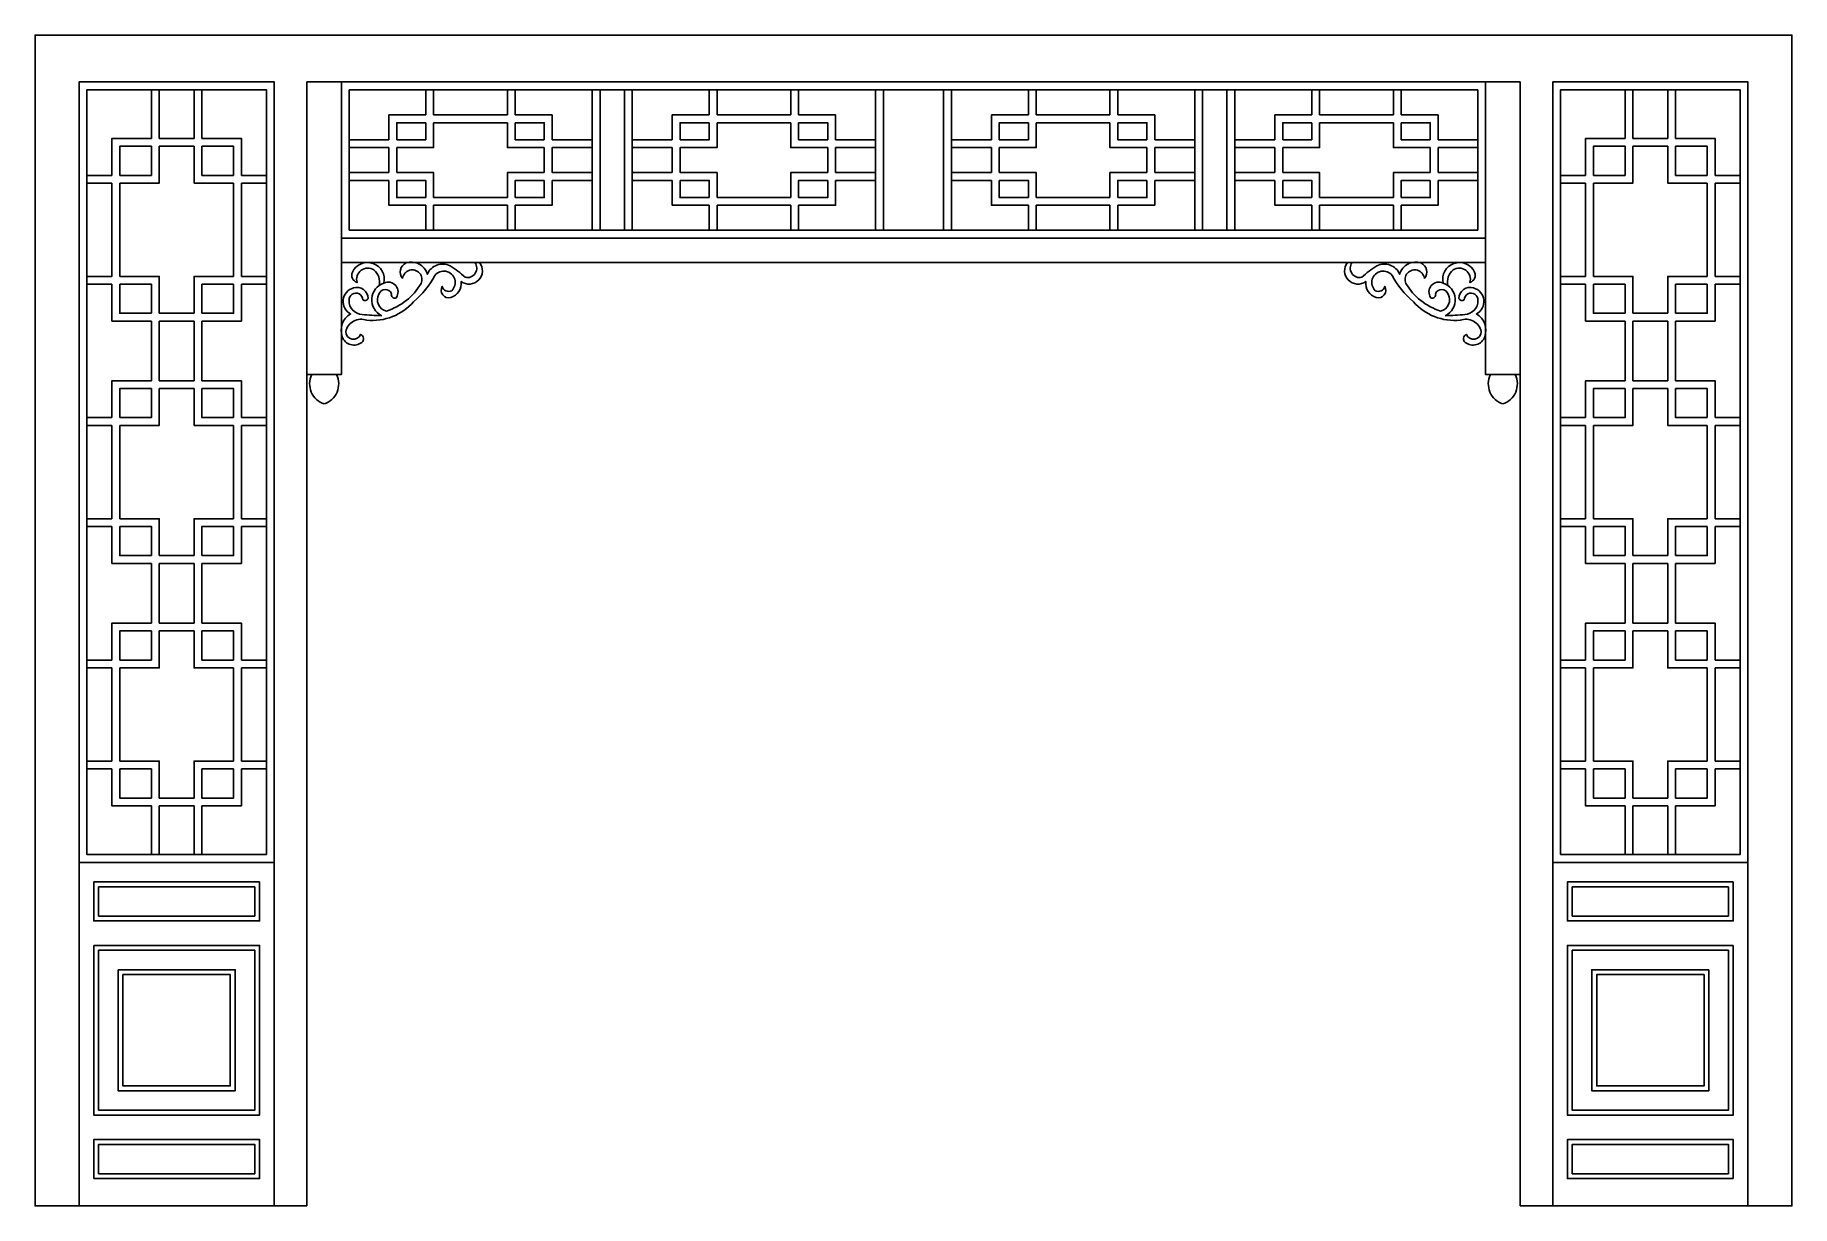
# Model space of a CAD drawing. Header units: metres. Extents: x 195 to 3795, y 8030 to 10430.
import ezdxf

# ---------------------------------------------------------------- set-up
doc = ezdxf.new("R2010")
doc.units = ezdxf.units.M
for name, color, linetype in [('3', 3, 'Continuous'), ('4', 4, 'Continuous'), ('6', 7, 'Continuous'), ('7', 7, 'Continuous')]:
    doc.layers.add(name, color=color, linetype=linetype)

msp = doc.modelspace()

# ---------------------------------------------------------------- linework, layer by layer
at = {"layer": '3'}
for p, q in [((3705, 8734), (3705, 10334)), ((838.79, 10318), (1995, 10318)), ((838.79, 10030), (838.79, 10318)), ((1352.57, 10318), (1352.57, 10030)), ((1402.57, 10030), (1402.57, 10318)), ((3151.21, 10318), (1995, 10318)), ((2587.43, 10030), (2587.43, 10318)), ((2637.43, 10318), (2637.43, 10030)), ((3151.21, 10030), (3151.21, 10318)), ((1995, 10030), (838.79, 10030)), ((1995, 10030), (3151.21, 10030))]:
    msp.add_line(p, q, dxfattribs=at)
for points in [[(669, 8750), (669, 10318), (301, 10318), (301, 8750)], [(3321, 8750), (3321, 10318), (3689, 10318), (3689, 8750)], [(325, 8684), (645, 8684), (645, 8624), (325, 8624)], [(3665, 8684), (3345, 8684), (3345, 8624), (3665, 8624)], [(325, 8554), (645, 8554), (645, 8226), (325, 8226)], [(3665, 8554), (3345, 8554), (3345, 8226), (3665, 8226)], [(365, 8514), (605, 8514), (605, 8266), (365, 8266)], [(3625, 8514), (3385, 8514), (3385, 8266), (3625, 8266)], [(325, 8096), (645, 8096), (645, 8156), (325, 8156)], [(3665, 8096), (3345, 8096), (3345, 8156), (3665, 8156)]]:
    msp.add_lwpolyline(points, close=True, dxfattribs=at)
for points in [[(433.36, 10218.24), (433.36, 10318)], [(449.36, 10218.24), (449.36, 10318)], [(520.65, 10218.24), (520.65, 10318)], [(536.65, 10218.24), (536.65, 10318)], [(995.62, 10318), (995.62, 10266.45)], [(1011.62, 10318), (1011.62, 10266.45)], [(1162.74, 10318), (1162.74, 10266.45)], [(1178.74, 10318), (1178.74, 10266.45)], [(1336.57, 10318), (1336.57, 10030)], [(1418.57, 10030), (1418.57, 10318)], [(1576.39, 10318), (1576.39, 10266.45)], [(1592.39, 10318), (1592.39, 10266.45)], [(1743.52, 10318), (1743.52, 10266.45)], [(1759.52, 10318), (1759.52, 10266.45)], [(1917.34, 10318), (1917.34, 10030)], [(1933.34, 10318), (1933.34, 10030)], [(2056.66, 10318), (2056.66, 10030)], [(2072.66, 10318), (2072.66, 10030)], [(2230.48, 10318), (2230.48, 10266.45)], [(2246.48, 10318), (2246.48, 10266.45)], [(2397.61, 10318), (2397.61, 10266.45)], [(2413.61, 10318), (2413.61, 10266.45)], [(2571.43, 10030), (2571.43, 10318)], [(2653.43, 10318), (2653.43, 10030)], [(2811.26, 10318), (2811.26, 10266.45)], [(2827.26, 10318), (2827.26, 10266.45)], [(2978.38, 10318), (2978.38, 10266.45)], [(2994.38, 10318), (2994.38, 10266.45)], [(3453.35, 10218.24), (3453.35, 10318)], [(3469.35, 10218.24), (3469.35, 10318)], [(3540.64, 10218.24), (3540.64, 10318)], [(3556.64, 10218.24), (3556.64, 10318)], [(919.91, 10215.41), (919.91, 10266.45), (995.62, 10266.45)], [(1011.62, 10266.45), (1162.74, 10266.45)], [(1178.74, 10266.45), (1254.44, 10266.45), (1254.44, 10215.41)], [(1576.39, 10266.45), (1500.69, 10266.45), (1500.69, 10215.41)], [(1743.52, 10266.45), (1592.39, 10266.45)], [(1835.22, 10215.41), (1835.22, 10266.45), (1759.52, 10266.45)], [(2154.78, 10215.41), (2154.78, 10266.45), (2230.48, 10266.45)], [(2246.48, 10266.45), (2397.61, 10266.45)], [(2413.61, 10266.45), (2489.31, 10266.45), (2489.31, 10215.41)], [(2811.26, 10266.45), (2735.56, 10266.45), (2735.56, 10215.41)], [(2978.38, 10266.45), (2827.26, 10266.45)], [(3070.09, 10215.41), (3070.09, 10266.45), (2994.38, 10266.45)], [(1011.62, 10250.45), (1011.62, 10199.41), (935.91, 10199.41)], [(995.62, 10250.45), (995.62, 10215.41), (935.91, 10215.41)], [(935.91, 10215.41), (935.91, 10250.45), (995.62, 10250.45)], [(1011.62, 10250.45), (1162.74, 10250.45)], [(1162.74, 10250.45), (1162.74, 10199.41), (1238.44, 10199.41)], [(1178.74, 10250.45), (1178.74, 10215.41), (1238.44, 10215.41)], [(1178.74, 10250.45), (1238.44, 10250.45), (1238.44, 10215.41)], [(1592.39, 10250.45), (1592.39, 10199.41), (1516.69, 10199.41)], [(1576.39, 10250.45), (1516.69, 10250.45), (1516.69, 10215.41)], [(1576.39, 10250.45), (1576.39, 10215.41), (1516.69, 10215.41)], [(1743.52, 10250.45), (1592.39, 10250.45)], [(1743.52, 10250.45), (1743.52, 10199.41), (1819.22, 10199.41)], [(1819.22, 10215.41), (1819.22, 10250.45), (1759.52, 10250.45)], [(1759.52, 10250.45), (1759.52, 10215.41), (1819.22, 10215.41)], [(2246.48, 10250.45), (2246.48, 10199.41), (2170.78, 10199.41)], [(2230.48, 10250.45), (2230.48, 10215.41), (2170.78, 10215.41)], [(2170.78, 10215.41), (2170.78, 10250.45), (2230.48, 10250.45)], [(2246.48, 10250.45), (2397.61, 10250.45)], [(2397.61, 10250.45), (2397.61, 10199.41), (2473.31, 10199.41)], [(2413.61, 10250.45), (2413.61, 10215.41), (2473.31, 10215.41)], [(2413.61, 10250.45), (2473.31, 10250.45), (2473.31, 10215.41)], [(2827.26, 10250.45), (2827.26, 10199.41), (2751.56, 10199.41)], [(2811.26, 10250.45), (2751.56, 10250.45), (2751.56, 10215.41)], [(2811.26, 10250.45), (2811.26, 10215.41), (2751.56, 10215.41)], [(2978.38, 10250.45), (2827.26, 10250.45)], [(2978.38, 10250.45), (2978.38, 10199.41), (3054.09, 10199.41)], [(3054.09, 10215.41), (3054.09, 10250.45), (2994.38, 10250.45)], [(2994.38, 10250.45), (2994.38, 10215.41), (3054.09, 10215.41)], [(352.31, 10142.54), (352.31, 10218.24), (433.36, 10218.24)], [(368.31, 10126.54), (449.36, 10126.54), (449.36, 10202.24)], [(368.31, 10142.54), (368.31, 10202.24), (433.36, 10202.24)], [(368.31, 10142.54), (433.36, 10142.54), (433.36, 10202.24)], [(449.36, 10218.24), (520.65, 10218.24)], [(449.36, 10202.24), (520.65, 10202.24)], [(601.69, 10126.54), (520.65, 10126.54), (520.65, 10202.24)], [(536.65, 10218.24), (617.69, 10218.24), (617.69, 10142.54)], [(601.69, 10142.54), (536.65, 10142.54), (536.65, 10202.24)], [(536.65, 10202.24), (601.69, 10202.24), (601.69, 10142.54)], [(919.91, 10215.41), (838.79, 10215.41)], [(919.91, 10199.41), (838.79, 10199.41)], [(919.91, 10148.12), (919.91, 10199.41)], [(935.91, 10148.12), (935.91, 10199.41)], [(1238.44, 10199.41), (1238.44, 10148.12)], [(1254.44, 10215.41), (1336.57, 10215.41)], [(1254.44, 10199.41), (1254.44, 10148.12)], [(1254.44, 10199.41), (1336.57, 10199.41)], [(1500.69, 10215.41), (1418.57, 10215.41)], [(1500.69, 10199.41), (1418.57, 10199.41)], [(1500.69, 10199.41), (1500.69, 10148.12)], [(1516.69, 10199.41), (1516.69, 10148.12)], [(1819.22, 10148.12), (1819.22, 10199.41)], [(1835.22, 10215.41), (1917.34, 10215.41)], [(1835.22, 10148.12), (1835.22, 10199.41)], [(1835.22, 10199.41), (1917.34, 10199.41)], [(2154.78, 10215.41), (2072.66, 10215.41)], [(2154.78, 10199.41), (2072.66, 10199.41)], [(2154.78, 10148.12), (2154.78, 10199.41)], [(2170.78, 10148.12), (2170.78, 10199.41)], [(2473.31, 10199.41), (2473.31, 10148.12)], [(2489.31, 10215.41), (2571.43, 10215.41)], [(2489.31, 10199.41), (2571.43, 10199.41)], [(2489.31, 10199.41), (2489.31, 10148.12)], [(2735.56, 10215.41), (2653.43, 10215.41)], [(2735.56, 10199.41), (2653.43, 10199.41)], [(2735.56, 10199.41), (2735.56, 10148.12)], [(2751.56, 10199.41), (2751.56, 10148.12)], [(3054.09, 10148.12), (3054.09, 10199.41)], [(3070.09, 10215.41), (3151.21, 10215.41)], [(3070.09, 10199.41), (3151.21, 10199.41)], [(3070.09, 10148.12), (3070.09, 10199.41)], [(3453.35, 10218.24), (3372.31, 10218.24), (3372.31, 10142.54)], [(3388.31, 10126.54), (3469.35, 10126.54), (3469.35, 10202.24)], [(3453.35, 10202.24), (3388.31, 10202.24), (3388.31, 10142.54)], [(3388.31, 10142.54), (3453.35, 10142.54), (3453.35, 10202.24)], [(3540.64, 10218.24), (3469.35, 10218.24)], [(3540.64, 10202.24), (3469.35, 10202.24)], [(3621.69, 10126.54), (3540.64, 10126.54), (3540.64, 10202.24)], [(3637.69, 10142.54), (3637.69, 10218.24), (3556.64, 10218.24)], [(3621.69, 10142.54), (3556.64, 10142.54), (3556.64, 10202.24)], [(3621.69, 10142.54), (3621.69, 10202.24), (3556.64, 10202.24)], [(301, 10142.54), (352.31, 10142.54)], [(301, 10126.54), (352.31, 10126.54)], [(352.31, 9935.41), (352.31, 10126.54)], [(368.31, 9935.41), (368.31, 10126.54)], [(601.69, 10126.54), (601.69, 9935.41)], [(669, 10142.54), (617.69, 10142.54)], [(617.69, 10126.54), (617.69, 9935.41)], [(669, 10126.54), (617.69, 10126.54)], [(919.91, 10148.12), (838.79, 10148.12)], [(919.91, 10132.12), (838.79, 10132.12)], [(995.62, 10081.08), (919.91, 10081.08), (919.91, 10132.12)], [(1011.62, 10097.08), (1011.62, 10148.12), (935.91, 10148.12)], [(995.62, 10097.08), (935.91, 10097.08), (935.91, 10132.12)], [(995.62, 10097.08), (995.62, 10132.12), (935.91, 10132.12)], [(1162.74, 10097.08), (1162.74, 10148.12), (1238.44, 10148.12)], [(1254.44, 10132.12), (1254.44, 10081.08), (1178.74, 10081.08)], [(1238.44, 10132.12), (1238.44, 10097.08), (1178.74, 10097.08)], [(1178.74, 10097.08), (1178.74, 10132.12), (1238.44, 10132.12)], [(1254.44, 10148.12), (1336.57, 10148.12)], [(1254.44, 10132.12), (1336.57, 10132.12)], [(1500.69, 10148.12), (1418.57, 10148.12)], [(1500.69, 10132.12), (1418.57, 10132.12)], [(1500.69, 10132.12), (1500.69, 10081.08), (1576.39, 10081.08)], [(1592.39, 10097.08), (1592.39, 10148.12), (1516.69, 10148.12)], [(1576.39, 10097.08), (1576.39, 10132.12), (1516.69, 10132.12)], [(1516.69, 10132.12), (1516.69, 10097.08), (1576.39, 10097.08)], [(1743.52, 10097.08), (1743.52, 10148.12), (1819.22, 10148.12)], [(1759.52, 10097.08), (1759.52, 10132.12), (1819.22, 10132.12)], [(1759.52, 10097.08), (1819.22, 10097.08), (1819.22, 10132.12)], [(1759.52, 10081.08), (1835.22, 10081.08), (1835.22, 10132.12)], [(1835.22, 10148.12), (1917.34, 10148.12)], [(1835.22, 10132.12), (1917.34, 10132.12)], [(2154.78, 10148.12), (2072.66, 10148.12)], [(2154.78, 10132.12), (2072.66, 10132.12)], [(2230.48, 10081.08), (2154.78, 10081.08), (2154.78, 10132.12)], [(2246.48, 10097.08), (2246.48, 10148.12), (2170.78, 10148.12)], [(2230.48, 10097.08), (2170.78, 10097.08), (2170.78, 10132.12)], [(2230.48, 10097.08), (2230.48, 10132.12), (2170.78, 10132.12)], [(2397.61, 10097.08), (2397.61, 10148.12), (2473.31, 10148.12)], [(2489.31, 10132.12), (2489.31, 10081.08), (2413.61, 10081.08)], [(2473.31, 10132.12), (2473.31, 10097.08), (2413.61, 10097.08)], [(2413.61, 10097.08), (2413.61, 10132.12), (2473.31, 10132.12)], [(2489.31, 10148.12), (2571.43, 10148.12)], [(2489.31, 10132.12), (2571.43, 10132.12)], [(2735.56, 10148.12), (2653.43, 10148.12)], [(2735.56, 10132.12), (2653.43, 10132.12)], [(2735.56, 10132.12), (2735.56, 10081.08), (2811.26, 10081.08)], [(2827.26, 10097.08), (2827.26, 10148.12), (2751.56, 10148.12)], [(2811.26, 10097.08), (2811.26, 10132.12), (2751.56, 10132.12)], [(2751.56, 10132.12), (2751.56, 10097.08), (2811.26, 10097.08)], [(2978.38, 10097.08), (2978.38, 10148.12), (3054.09, 10148.12)], [(2994.38, 10097.08), (2994.38, 10132.12), (3054.09, 10132.12)], [(2994.38, 10097.08), (3054.09, 10097.08), (3054.09, 10132.12)], [(2994.38, 10081.08), (3070.09, 10081.08), (3070.09, 10132.12)], [(3070.09, 10148.12), (3151.21, 10148.12)], [(3070.09, 10132.12), (3151.21, 10132.12)], [(3321, 10142.54), (3372.31, 10142.54)], [(3321, 10126.54), (3372.31, 10126.54)], [(3372.31, 10126.54), (3372.31, 9935.41)], [(3388.31, 10126.54), (3388.31, 9935.41)], [(3621.69, 9935.41), (3621.69, 10126.54)], [(3689, 10142.54), (3637.69, 10142.54)], [(3689, 10126.54), (3637.69, 10126.54)], [(3637.69, 9935.41), (3637.69, 10126.54)], [(995.62, 10030), (995.62, 10081.08)], [(1162.74, 10097.08), (1011.62, 10097.08)], [(1011.62, 10030), (1011.62, 10081.08)], [(1162.74, 10081.08), (1011.62, 10081.08)], [(1162.74, 10030), (1162.74, 10081.08)], [(1178.74, 10030), (1178.74, 10081.08)], [(1576.39, 10030), (1576.39, 10081.08)], [(1592.39, 10097.08), (1743.52, 10097.08)], [(1592.39, 10081.08), (1743.52, 10081.08)], [(1592.39, 10030), (1592.39, 10081.08)], [(1743.52, 10030), (1743.52, 10081.08)], [(1759.52, 10030), (1759.52, 10081.08)], [(2230.48, 10030), (2230.48, 10081.08)], [(2397.61, 10097.08), (2246.48, 10097.08)], [(2397.61, 10081.08), (2246.48, 10081.08)], [(2246.48, 10030), (2246.48, 10081.08)], [(2397.61, 10030), (2397.61, 10081.08)], [(2413.61, 10030), (2413.61, 10081.08)], [(2811.26, 10030), (2811.26, 10081.08)], [(2827.26, 10097.08), (2978.38, 10097.08)], [(2827.26, 10081.08), (2978.38, 10081.08)], [(2827.26, 10030), (2827.26, 10081.08)], [(2978.38, 10030), (2978.38, 10081.08)], [(2994.38, 10030), (2994.38, 10081.08)], [(301, 9935.41), (352.31, 9935.41)], [(301, 9919.41), (352.31, 9919.41)], [(433.36, 9843.71), (352.31, 9843.71), (352.31, 9919.41)], [(368.31, 9935.41), (449.36, 9935.41), (449.36, 9859.71)], [(433.36, 9859.71), (368.31, 9859.71), (368.31, 9919.41)], [(368.31, 9919.41), (433.36, 9919.41), (433.36, 9859.71)], [(601.69, 9935.41), (520.65, 9935.41), (520.65, 9859.71)], [(601.69, 9919.41), (536.65, 9919.41), (536.65, 9859.71)], [(601.69, 9919.41), (601.69, 9859.71), (536.65, 9859.71)], [(617.69, 9919.41), (617.69, 9843.71), (536.65, 9843.71)], [(669, 9935.41), (617.69, 9935.41)], [(669, 9919.41), (617.69, 9919.41)], [(3321, 9935.41), (3372.31, 9935.41)], [(3321, 9919.41), (3372.31, 9919.41)], [(3372.31, 9919.41), (3372.31, 9843.71), (3453.35, 9843.71)], [(3388.31, 9935.41), (3469.35, 9935.41), (3469.35, 9859.71)], [(3388.31, 9919.41), (3388.31, 9859.71), (3453.35, 9859.71)], [(3388.31, 9919.41), (3453.35, 9919.41), (3453.35, 9859.71)], [(3621.69, 9935.41), (3540.64, 9935.41), (3540.64, 9859.71)], [(3556.64, 9843.71), (3637.69, 9843.71), (3637.69, 9919.41)], [(3621.69, 9919.41), (3556.64, 9919.41), (3556.64, 9859.71)], [(3556.64, 9859.71), (3621.69, 9859.71), (3621.69, 9919.41)], [(3689, 9935.41), (3637.69, 9935.41)], [(3689, 9919.41), (3637.69, 9919.41)], [(433.36, 9843.71), (433.36, 9721.52)], [(520.65, 9859.71), (449.36, 9859.71)], [(449.36, 9843.71), (449.36, 9721.52)], [(520.65, 9843.71), (449.36, 9843.71)], [(520.65, 9843.71), (520.65, 9721.52)], [(536.65, 9843.71), (536.65, 9721.52)], [(3453.35, 9843.71), (3453.35, 9721.52)], [(3469.35, 9859.71), (3540.64, 9859.71)], [(3469.35, 9843.71), (3540.64, 9843.71)], [(3469.35, 9843.71), (3469.35, 9721.52)], [(3540.64, 9843.71), (3540.64, 9721.52)], [(3556.64, 9843.71), (3556.64, 9721.52)], [(352.31, 9645.82), (352.31, 9721.52), (433.36, 9721.52)], [(449.36, 9721.52), (520.65, 9721.52)], [(536.65, 9721.52), (617.69, 9721.52), (617.69, 9645.82)], [(3453.35, 9721.52), (3372.31, 9721.52), (3372.31, 9645.82)], [(3540.64, 9721.52), (3469.35, 9721.52)], [(3637.69, 9645.82), (3637.69, 9721.52), (3556.64, 9721.52)], [(368.31, 9645.82), (433.36, 9645.82), (433.36, 9705.52)], [(368.31, 9645.82), (368.31, 9705.52), (433.36, 9705.52)], [(368.31, 9629.82), (449.36, 9629.82), (449.36, 9705.52)], [(449.36, 9705.52), (520.65, 9705.52)], [(601.69, 9629.82), (520.65, 9629.82), (520.65, 9705.52)], [(536.65, 9705.52), (601.69, 9705.52), (601.69, 9645.82)], [(601.69, 9645.82), (536.65, 9645.82), (536.65, 9705.52)], [(3388.31, 9645.82), (3453.35, 9645.82), (3453.35, 9705.52)], [(3453.35, 9705.52), (3388.31, 9705.52), (3388.31, 9645.82)], [(3388.31, 9629.82), (3469.35, 9629.82), (3469.35, 9705.52)], [(3540.64, 9705.52), (3469.35, 9705.52)], [(3621.69, 9629.82), (3540.64, 9629.82), (3540.64, 9705.52)], [(3621.69, 9645.82), (3621.69, 9705.52), (3556.64, 9705.52)], [(3621.69, 9645.82), (3556.64, 9645.82), (3556.64, 9705.52)], [(301, 9645.82), (352.31, 9645.82)], [(301, 9629.82), (352.31, 9629.82)], [(352.31, 9438.7), (352.31, 9629.82)], [(368.31, 9438.7), (368.31, 9629.82)], [(601.69, 9629.82), (601.69, 9438.7)], [(669, 9645.82), (617.69, 9645.82)], [(617.69, 9629.82), (617.69, 9438.7)], [(669, 9629.82), (617.69, 9629.82)], [(3321, 9645.82), (3372.31, 9645.82)], [(3321, 9629.82), (3372.31, 9629.82)], [(3372.31, 9629.82), (3372.31, 9438.7)], [(3388.31, 9629.82), (3388.31, 9438.7)], [(3621.69, 9438.7), (3621.69, 9629.82)], [(3689, 9645.82), (3637.69, 9645.82)], [(3637.69, 9438.7), (3637.69, 9629.82)], [(3689, 9629.82), (3637.69, 9629.82)], [(301, 9438.7), (352.31, 9438.7)], [(368.31, 9438.7), (449.36, 9438.7), (449.36, 9363)], [(601.69, 9438.7), (520.65, 9438.7), (520.65, 9363)], [(669, 9438.7), (617.69, 9438.7)], [(3321, 9438.7), (3372.31, 9438.7)], [(3388.31, 9438.7), (3469.35, 9438.7), (3469.35, 9363)], [(3621.69, 9438.7), (3540.64, 9438.7), (3540.64, 9363)], [(3689, 9438.7), (3637.69, 9438.7)], [(301, 9422.7), (352.31, 9422.7)], [(433.36, 9347), (352.31, 9347), (352.31, 9422.7)], [(368.31, 9422.7), (433.36, 9422.7), (433.36, 9363)], [(433.36, 9363), (368.31, 9363), (368.31, 9422.7)], [(617.69, 9422.7), (617.69, 9347), (536.65, 9347)], [(601.69, 9422.7), (601.69, 9363), (536.65, 9363)], [(601.69, 9422.7), (536.65, 9422.7), (536.65, 9363)], [(669, 9422.7), (617.69, 9422.7)], [(3321, 9422.7), (3372.31, 9422.7)], [(3372.31, 9422.7), (3372.31, 9347), (3453.35, 9347)], [(3388.31, 9422.7), (3453.35, 9422.7), (3453.35, 9363)], [(3388.31, 9422.7), (3388.31, 9363), (3453.35, 9363)], [(3556.64, 9363), (3621.69, 9363), (3621.69, 9422.7)], [(3621.69, 9422.7), (3556.64, 9422.7), (3556.64, 9363)], [(3556.64, 9347), (3637.69, 9347), (3637.69, 9422.7)], [(3689, 9422.7), (3637.69, 9422.7)], [(520.65, 9363), (449.36, 9363)], [(3469.35, 9363), (3540.64, 9363)], [(433.36, 9347), (433.36, 9289.87)], [(449.36, 9347), (449.36, 9289.87)], [(520.65, 9347), (449.36, 9347)], [(520.65, 9347), (520.65, 9289.87)], [(536.65, 9347), (536.65, 9289.87)], [(3453.35, 9347), (3453.35, 9289.87)], [(3469.35, 9347), (3540.64, 9347)], [(3469.35, 9347), (3469.35, 9289.87)], [(3540.64, 9347), (3540.64, 9289.87)], [(3556.64, 9347), (3556.64, 9289.87)], [(433.36, 9224.54), (433.36, 9294.31)], [(449.36, 9224.54), (449.36, 9294.31)], [(520.65, 9224.54), (520.65, 9294.31)], [(536.65, 9224.54), (536.65, 9294.31)], [(3453.35, 9224.54), (3453.35, 9294.31)], [(3469.35, 9224.54), (3469.35, 9294.31)], [(3540.64, 9224.54), (3540.64, 9294.31)], [(3556.64, 9224.54), (3556.64, 9294.31)], [(352.31, 9148.84), (352.31, 9224.54), (433.36, 9224.54)], [(449.36, 9224.54), (520.65, 9224.54)], [(536.65, 9224.54), (617.69, 9224.54), (617.69, 9148.84)], [(3453.35, 9224.54), (3372.31, 9224.54), (3372.31, 9148.84)], [(3540.64, 9224.54), (3469.35, 9224.54)], [(3637.69, 9148.84), (3637.69, 9224.54), (3556.64, 9224.54)], [(368.31, 9148.84), (433.36, 9148.84), (433.36, 9208.54)], [(368.31, 9148.84), (368.31, 9208.54), (433.36, 9208.54)], [(368.31, 9132.84), (449.36, 9132.84), (449.36, 9208.54)], [(449.36, 9208.54), (520.65, 9208.54)], [(601.69, 9132.84), (520.65, 9132.84), (520.65, 9208.54)], [(536.65, 9208.54), (601.69, 9208.54), (601.69, 9148.84)], [(601.69, 9148.84), (536.65, 9148.84), (536.65, 9208.54)], [(3388.31, 9148.84), (3453.35, 9148.84), (3453.35, 9208.54)], [(3453.35, 9208.54), (3388.31, 9208.54), (3388.31, 9148.84)], [(3388.31, 9132.84), (3469.35, 9132.84), (3469.35, 9208.54)], [(3540.64, 9208.54), (3469.35, 9208.54)], [(3621.69, 9132.84), (3540.64, 9132.84), (3540.64, 9208.54)], [(3621.69, 9148.84), (3621.69, 9208.54), (3556.64, 9208.54)], [(3621.69, 9148.84), (3556.64, 9148.84), (3556.64, 9208.54)], [(301, 9148.84), (352.31, 9148.84)], [(669, 9148.84), (617.69, 9148.84)], [(3321, 9148.84), (3372.31, 9148.84)], [(3689, 9148.84), (3637.69, 9148.84)], [(301, 9132.84), (352.31, 9132.84)], [(352.31, 8941.72), (352.31, 9132.84)], [(368.31, 8941.72), (368.31, 9132.84)], [(601.69, 9132.84), (601.69, 8941.72)], [(669, 9132.84), (617.69, 9132.84)], [(617.69, 9132.84), (617.69, 8941.72)], [(3321, 9132.84), (3372.31, 9132.84)], [(3372.31, 9132.84), (3372.31, 8941.72)], [(3388.31, 9132.84), (3388.31, 8941.72)], [(3621.69, 8941.72), (3621.69, 9132.84)], [(3637.69, 8941.72), (3637.69, 9132.84)], [(3689, 9132.84), (3637.69, 9132.84)], [(301, 8941.72), (352.31, 8941.72)], [(368.31, 8941.72), (449.36, 8941.72), (449.36, 8866.02)], [(601.69, 8941.72), (520.65, 8941.72), (520.65, 8866.02)], [(669, 8941.72), (617.69, 8941.72)], [(3321, 8941.72), (3372.31, 8941.72)], [(3388.31, 8941.72), (3469.35, 8941.72), (3469.35, 8866.02)], [(3621.69, 8941.72), (3540.64, 8941.72), (3540.64, 8866.02)], [(3689, 8941.72), (3637.69, 8941.72)], [(301, 8925.72), (352.31, 8925.72)], [(433.36, 8850.02), (352.31, 8850.02), (352.31, 8925.72)], [(368.31, 8925.72), (433.36, 8925.72), (433.36, 8866.02)], [(433.36, 8866.02), (368.31, 8866.02), (368.31, 8925.72)], [(617.69, 8925.72), (617.69, 8850.02), (536.65, 8850.02)], [(601.69, 8925.72), (601.69, 8866.02), (536.65, 8866.02)], [(601.69, 8925.72), (536.65, 8925.72), (536.65, 8866.02)], [(669, 8925.72), (617.69, 8925.72)], [(3321, 8925.72), (3372.31, 8925.72)], [(3372.31, 8925.72), (3372.31, 8850.02), (3453.35, 8850.02)], [(3388.31, 8925.72), (3453.35, 8925.72), (3453.35, 8866.02)], [(3388.31, 8925.72), (3388.31, 8866.02), (3453.35, 8866.02)], [(3556.64, 8866.02), (3621.69, 8866.02), (3621.69, 8925.72)], [(3621.69, 8925.72), (3556.64, 8925.72), (3556.64, 8866.02)], [(3556.64, 8850.02), (3637.69, 8850.02), (3637.69, 8925.72)], [(3689, 8925.72), (3637.69, 8925.72)], [(520.65, 8866.02), (449.36, 8866.02)], [(3469.35, 8866.02), (3540.64, 8866.02)], [(433.36, 8850.02), (433.36, 8750)], [(449.36, 8850.02), (449.36, 8750)], [(520.65, 8850.02), (449.36, 8850.02)], [(520.65, 8850.02), (520.65, 8750)], [(536.65, 8850.02), (536.65, 8750)], [(3453.35, 8850.02), (3453.35, 8750)], [(3469.35, 8850.02), (3540.64, 8850.02)], [(3469.35, 8850.02), (3469.35, 8750)], [(3540.64, 8850.02), (3540.64, 8750)], [(3556.64, 8850.02), (3556.64, 8750)]]:
    msp.add_lwpolyline(points, dxfattribs=at)
for points in [[(1096.13, 9964, -0.71), (1076.14, 9933.58, 0.05), (1045.57, 9957, 0.43), (998.57, 9939.77, 0.43), (955.01, 9962.95, 0.51), (948.01, 9931.45, -1.15), (986.08, 9920.76, -0.18), (914.73, 9864.17, -0.5), (899.5, 9898.88, -0.69), (925.27, 9900.05, 0.67), (934.91, 9891.69, 0.77), (909.63, 9921.82, 0.9), (845.1, 9944.1, 0.45), (854.91, 9922.8, -0.7), (889.19, 9948.87, -0.29), (899.72, 9916.55)], [(2893.87, 9964, 0.71), (2913.86, 9933.58, -0.05), (2944.43, 9957, -0.43), (2991.43, 9939.77, -0.43), (3034.99, 9962.95, -0.51), (3041.99, 9931.45, 1.15), (3003.92, 9920.76, 0.18), (3075.27, 9864.17, 0.5), (3090.5, 9898.88, 0.69), (3064.73, 9900.05, -0.67), (3055.09, 9891.69, -0.77), (3080.37, 9921.82, -0.9), (3144.9, 9944.1, -0.45), (3135.09, 9922.8, 0.7), (3100.81, 9948.87, 0.29), (3090.28, 9916.55)], [(824.39, 9811.52, -0.36), (841.42, 9858.41, -0.68), (847.49, 9911.7, -0.5), (877.21, 9890.11, -0.47), (866.4, 9887.42, 1.02), (838.39, 9886.07, 0.42), (865.21, 9857.53, 0.03), (904.55, 9854.89, -0.66), (909.63, 9921.82)], [(3165.61, 9811.52, 0.36), (3148.58, 9858.41, 0.68), (3142.51, 9911.7, 0.5), (3112.79, 9890.11, 0.47), (3123.6, 9887.42, -1.02), (3151.61, 9886.07, -0.42), (3124.79, 9857.53, -0.03), (3085.45, 9854.89, 0.66), (3080.37, 9921.82)]]:
    msp.add_lwpolyline(points, format="xyb", dxfattribs=at)
at = {"layer": '4'}
for p, q in [((1105.32, 9964), (2884.31, 9964)), ((751.79, 9734), (751.79, 8030)), ((3238.21, 8030), (3238.21, 9734))]:
    msp.add_line(p, q, dxfattribs=at)
for points in [[(751.79, 8030), (195, 8030), (195, 10430), (1995, 10430), (3795, 10430), (3795, 8030), (3238.21, 8030)], [(822.79, 9817.28), (822.79, 9734), (812.79, 9734)], [(3167.21, 9817.28), (3167.21, 9734), (3177.21, 9734)], [(761.79, 9734), (751.79, 9734)], [(3228.21, 9734), (3238.21, 9734)]]:
    msp.add_lwpolyline(points, dxfattribs=at)
for points in [[(824.39, 9811.52, 0.51), (864.48, 9799.99, 0.6), (862.02, 9816.36, -0.8), (831.38, 9822.18, -0.45), (874.51, 9845.59, 0.24), (970.62, 9883.33, 0.09), (1014.12, 9937.35, -1.07), (1048.62, 9906.09, -0.48), (1029.2, 9914.72, 0.67), (1046.54, 9892.01, 0.36), (1068.16, 9925.12, 0.89), (1105.32, 9964)], [(3165.61, 9811.52, -0.51), (3125.52, 9799.99, -0.6), (3127.98, 9816.36, 0.8), (3158.62, 9822.18, 0.45), (3115.49, 9845.59, -0.24), (3019.38, 9883.33, -0.09), (2975.88, 9937.35, 1.07), (2941.38, 9906.09, 0.48), (2960.8, 9914.72, -0.67), (2943.46, 9892.01, -0.36), (2921.84, 9925.12, -0.89), (2884.68, 9964)]]:
    msp.add_lwpolyline(points, format="xyb", dxfattribs=at)
for centre, start, end in [((801.12, 9715.18), 154.43, 251.51), ((773.46, 9715.18), 288.49, 25.57), ((3216.54, 9715.18), 154.43, 251.51), ((3188.88, 9715.18), 288.49, 25.57)]:
    msp.add_arc(centre, 43.6, start, end, dxfattribs=at)
at = {"layer": '6'}
for points in [[(685, 8734), (685, 10334), (285, 10334), (285, 8734)], [(3305, 8734), (3305, 10334), (3705, 10334), (3705, 8734)], [(315, 8694), (655, 8694), (655, 8614), (315, 8614)], [(3675, 8694), (3335, 8694), (3335, 8614), (3675, 8614)], [(315, 8564), (655, 8564), (655, 8216), (315, 8216)], [(3675, 8564), (3335, 8564), (3335, 8216), (3675, 8216)], [(375, 8504), (595, 8504), (595, 8276), (375, 8276)], [(3615, 8504), (3395, 8504), (3395, 8276), (3615, 8276)], [(315, 8086), (655, 8086), (655, 8166), (315, 8166)], [(3675, 8086), (3335, 8086), (3335, 8166), (3675, 8166)]]:
    msp.add_lwpolyline(points, close=True, dxfattribs=at)
for points in [[(1995, 10334), (751.79, 10334), (751.79, 9734), (822.79, 9734), (822.79, 10014), (1995, 10014)], [(822.79, 10014), (822.79, 10334)], [(1995, 10334), (3238.21, 10334), (3238.21, 9734), (3167.21, 9734), (3167.21, 10014), (1995, 10014)], [(3167.21, 10014), (3167.21, 10334)], [(285, 8734), (285, 8030)], [(685, 8030), (685, 8734)], [(3305, 8030), (3305, 8734)], [(3705, 8734), (3705, 8030)]]:
    msp.add_lwpolyline(points, dxfattribs=at)
at = {"layer": '7'}
msp.add_line((3167.21, 9964), (822.79, 9964), dxfattribs=at)

doc.saveas('drawing.dxf')
